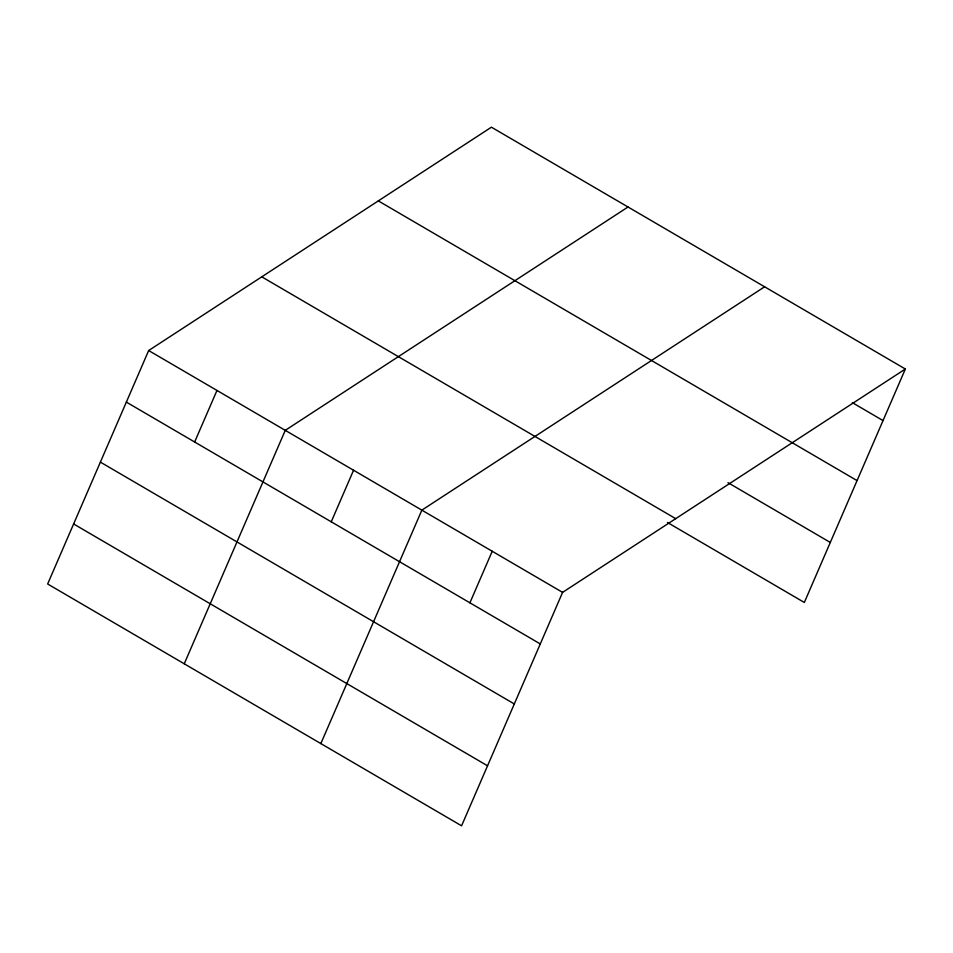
<?xml version="1.0" encoding="UTF-8"?>
<svg xmlns="http://www.w3.org/2000/svg" width="953" height="953" viewBox="0 0 953 953"><rect width="100%" height="100%" fill="white"/><g stroke="black" fill="none" stroke-linecap="round" stroke-linejoin="round"><path stroke-width="1.43" d="M148.668 350.537L47.65 583.986L461.574 825.81L562.592 592.373L905.35 369.014L491.426 127.19L148.668 350.537L562.592 592.373M194.65 442.001L216.974 390.444M184.251 663.788L285.269 430.339L628.027 206.992M331.251 521.803L353.563 470.246M320.839 743.59L421.857 510.141L764.616 286.793M469.912 602.82L492.224 551.263M905.35 369.014L804.332 602.463L667.434 522.482M852.327 402.642L883.038 420.583M378.317 200.892L857.057 480.598M727.949 482.647L830.301 542.448M261.777 276.835L675.701 518.658M126.356 402.106L540.28 643.93M100.387 462.122L514.31 703.957M73.619 523.959L487.543 765.795"/></g></svg>
